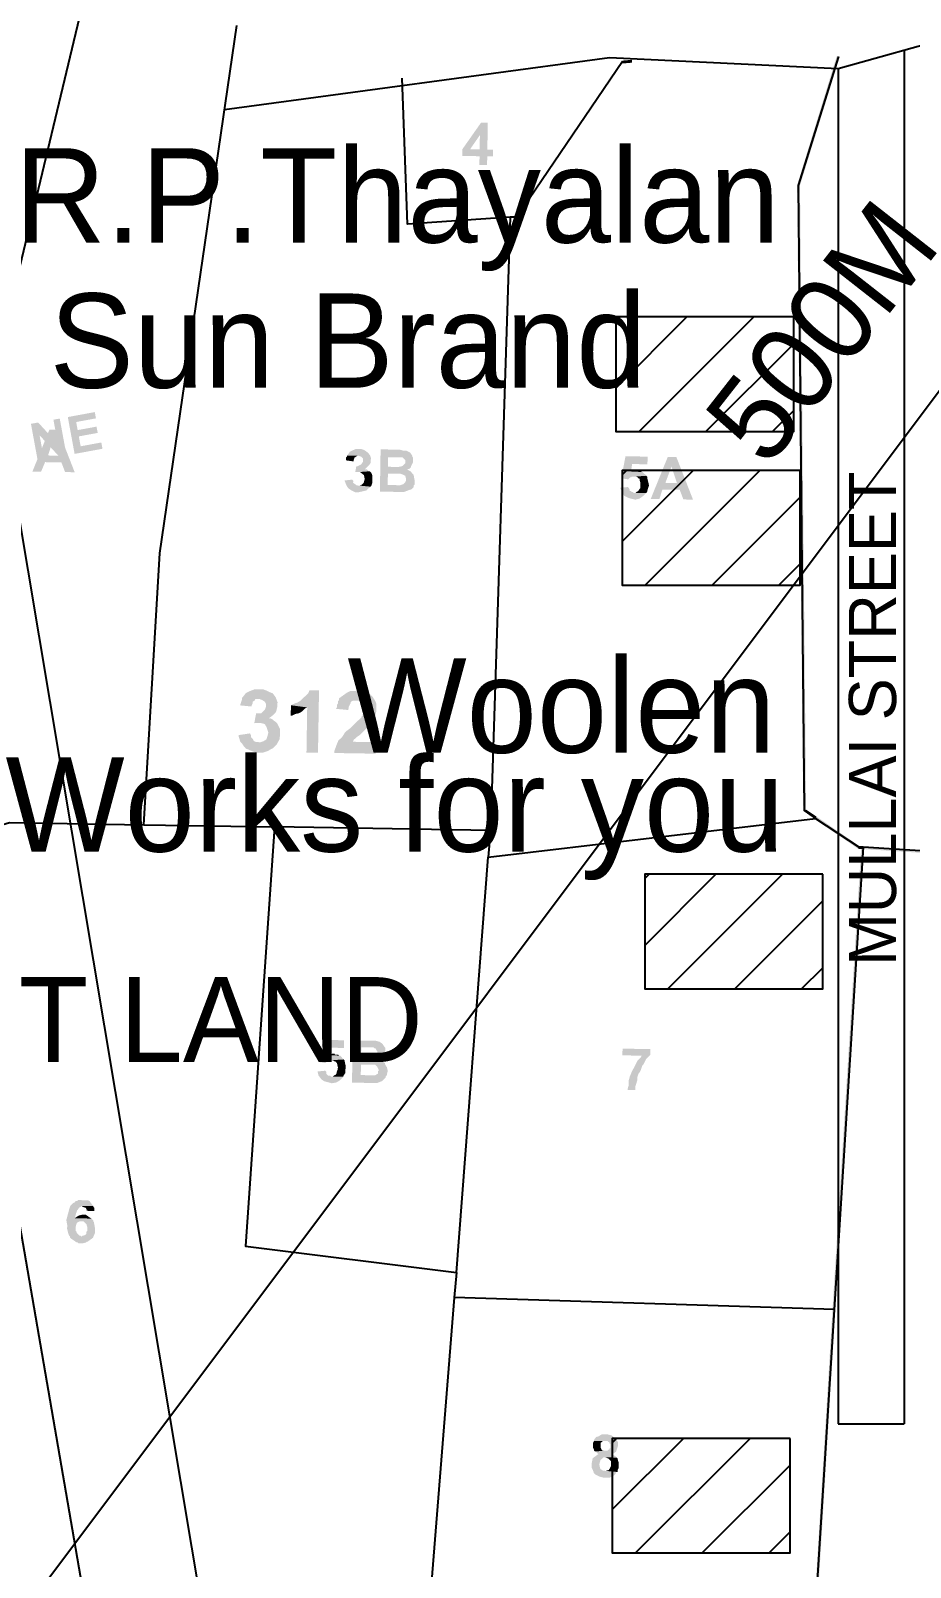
# Model space of a CAD drawing. Header units: metres. Extents: x 297 to 3998, y 336 to 1712.
# Drawn here: x 3433.7 to 3526.8, y 1127.5 to 1290.3 of the extents above; entities that cross this region are included whole.
import ezdxf

# ---------------------------------------------------------------- set-up
doc = ezdxf.new("R2010")
doc.units = ezdxf.units.M
doc.header["$MEASUREMENT"] = 0
doc.styles.get("Standard").update_dxf_attribs({"font": 'CENSCBK.TTF'})

msp = doc.modelspace()

# ---------------------------------------------------------------- hatches: boundary and pattern name
at = {"linetype": 'Continuous'}
for points in [[(3496.334, 1287.171), (3496.329, 1286.866), (3497.352, 1287.256)], [(3496.329, 1286.866), (3497.352, 1287.256), (3497.347, 1286.951)], [(3519.027, 1287.614), (3515.141, 1273.944), (3514.836, 1273.949)], [(3519.33, 1287.508), (3519.027, 1287.614), (3515.141, 1273.944)], [(3482.086, 1280.588), (3481.374, 1280.599), (3479.395, 1277.783), (3479.383, 1277.071), (3481.214, 1277.041), (3481.199, 1276.126), (3482.012, 1276.113), (3482.027, 1277.028), (3482.638, 1277.018), (3482.649, 1277.73), (3480.208, 1277.77), (3481.25, 1279.279)], [(3482.086, 1280.588), (3481.25, 1279.279), (3481.225, 1277.753), (3480.208, 1277.77), (3482.039, 1277.74)], [(3515.141, 1273.944), (3514.836, 1273.949), (3515.791, 1207.809)], [(3514.836, 1273.949), (3515.791, 1207.809), (3515.484, 1207.712)], [(3434.477, 1248.827), (3433.715, 1248.687), (3434.434, 1244.783), (3435.101, 1244.906), (3434.627, 1247.477)], [(3434.477, 1248.827), (3434.627, 1247.477), (3436.719, 1245.204), (3436.569, 1246.555)], [(3436.762, 1249.248), (3436.095, 1249.125), (3436.569, 1246.555), (3436.719, 1245.204), (3437.481, 1245.345)], [(3440.475, 1249.932), (3437.619, 1249.406), (3438.338, 1245.502), (3441.289, 1246.046), (3441.166, 1246.713), (3438.977, 1246.309), (3438.784, 1247.357), (3440.783, 1247.725), (3440.66, 1248.391), (3438.661, 1248.023), (3438.503, 1248.88), (3440.598, 1249.266)], [(3436.59, 1248.064), (3435.674, 1248.079), (3433.872, 1243.633), (3434.788, 1243.618), (3435.211, 1244.628), (3436.94, 1244.6), (3435.528, 1245.335), (3436.065, 1247.056)], [(3436.59, 1248.064), (3436.065, 1247.056), (3436.748, 1245.315), (3435.528, 1245.335), (3436.94, 1244.6), (3437.33, 1243.576), (3438.347, 1243.56)], [(3468.398, 1246.019), (3468.093, 1246.024), (3467.683, 1245.827), (3467.478, 1245.729), (3467.269, 1245.427), (3467.166, 1245.327), (3468.386, 1245.307), (3468.69, 1245.201), (3468.89, 1244.994), (3468.887, 1244.79), (3468.885, 1244.689), (3468.677, 1244.387), (3468.471, 1244.289), (3468.266, 1244.19), (3468.165, 1244.192), (3468.053, 1243.583), (3468.256, 1243.58), (3468.358, 1243.578), (3468.46, 1243.577), (3469.58, 1243.66), (3469.479, 1243.662), (3469.378, 1243.765), (3469.278, 1243.868), (3469.075, 1243.872), (3469.178, 1243.972), (3469.282, 1244.072), (3469.488, 1244.272), (3469.697, 1244.574), (3469.699, 1244.675), (3469.705, 1245.082), (3469.608, 1245.389), (3469.508, 1245.492), (3469.408, 1245.596), (3469.308, 1245.699), (3469.007, 1245.908), (3468.703, 1246.014), (3468.601, 1246.016)], [(3472.466, 1245.953), (3470.737, 1245.981), (3470.664, 1241.506), (3472.088, 1241.483), (3472.393, 1241.478), (3472.698, 1241.473), (3473.207, 1241.465), (3473.719, 1241.66), (3474.025, 1241.756), (3474.232, 1241.956), (3474.235, 1242.16), (3471.489, 1242.205), (3471.509, 1243.425), (3472.221, 1243.414), (3474.154, 1243.382), (3474.054, 1243.485), (3473.953, 1243.589), (3473.853, 1243.692), (3473.652, 1243.797), (3473.55, 1243.799), (3473.653, 1243.899), (3473.755, 1243.897), (3473.858, 1243.997), (3473.962, 1244.097), (3471.521, 1244.137), (3471.537, 1245.154), (3472.046, 1245.146), (3474.082, 1245.214), (3474.083, 1245.316), (3473.885, 1245.624), (3473.481, 1245.834), (3473.176, 1245.839), (3472.771, 1245.948), (3472.67, 1245.949)], [(3467.166, 1245.327), (3467.164, 1245.225), (3467.061, 1245.125), (3467.059, 1245.024), (3467.056, 1244.82), (3467.868, 1244.705), (3467.87, 1244.807), (3467.976, 1245.11), (3468.285, 1245.309), (3468.386, 1245.307)], [(3474.082, 1245.214), (3472.046, 1245.146), (3472.351, 1245.141), (3472.86, 1245.132), (3473.063, 1245.129), (3473.163, 1245.026), (3473.263, 1244.922), (3473.363, 1244.819), (3473.358, 1244.514), (3473.255, 1244.414), (3473.151, 1244.314), (3473.048, 1244.214), (3472.64, 1244.119), (3472.131, 1244.127), (3471.521, 1244.137), (3473.962, 1244.097), (3473.963, 1244.199), (3474.173, 1244.602), (3474.18, 1245.009), (3474.182, 1245.111)], [(3499.006, 1245.214), (3496.667, 1245.252), (3496.222, 1242.92), (3496.932, 1242.807), (3497.035, 1242.907), (3497.139, 1243.007), (3497.24, 1243.005), (3497.344, 1243.105), (3497.445, 1243.103), (3497.649, 1243.1), (3498.871, 1243.182), (3498.771, 1243.285), (3498.772, 1243.387), (3498.671, 1243.389), (3498.571, 1243.492), (3498.471, 1243.595), (3497.25, 1243.615), (3497.365, 1244.427), (3498.992, 1244.401)], [(3497.762, 1243.81), (3497.66, 1243.812), (3497.557, 1243.712), (3497.455, 1243.714), (3497.354, 1243.715), (3497.25, 1243.615), (3498.471, 1243.595), (3498.369, 1243.597), (3498.269, 1243.7), (3498.167, 1243.702), (3498.065, 1243.704), (3497.864, 1243.809)], [(3502.057, 1245.164), (3501.141, 1245.179), (3499.339, 1240.733), (3500.255, 1240.718), (3500.576, 1241.73), (3502.407, 1241.7), (3500.893, 1242.437), (3501.532, 1244.156)], [(3502.057, 1245.164), (3501.532, 1244.156), (3502.114, 1242.417), (3500.893, 1242.437), (3502.407, 1241.7), (3502.797, 1240.676), (3503.814, 1240.66)], [(3467.735, 1242.775), (3466.919, 1242.686), (3467.114, 1242.174), (3467.313, 1241.866), (3467.615, 1241.658), (3468.018, 1241.448), (3468.425, 1241.441), (3468.833, 1241.536), (3469.242, 1241.631), (3469.552, 1241.931), (3469.655, 1242.031), (3468.437, 1242.153), (3468.335, 1242.154), (3468.233, 1242.156), (3467.931, 1242.365), (3467.831, 1242.468), (3467.833, 1242.57), (3467.835, 1242.671)], [(3469.58, 1243.66), (3468.46, 1243.577), (3468.562, 1243.575), (3468.963, 1243.263), (3469.058, 1242.855), (3468.95, 1242.45), (3468.743, 1242.25), (3468.538, 1242.151), (3468.437, 1242.153), (3469.655, 1242.031), (3469.759, 1242.131), (3469.865, 1242.435), (3469.872, 1242.841), (3469.877, 1243.147), (3469.78, 1243.453), (3469.68, 1243.557)], [(3474.154, 1243.382), (3472.221, 1243.414), (3472.526, 1243.409), (3472.831, 1243.404), (3473.135, 1243.297), (3473.337, 1243.192), (3473.433, 1242.885), (3473.432, 1242.783), (3473.43, 1242.682), (3473.325, 1242.48), (3473.118, 1242.28), (3472.811, 1242.183), (3472.506, 1242.188), (3471.489, 1242.205), (3474.235, 1242.16), (3474.339, 1242.26), (3474.345, 1242.667), (3474.252, 1243.177), (3474.254, 1243.279)], [(3498.871, 1243.182), (3497.649, 1243.1), (3497.75, 1243.098), (3497.852, 1243.097), (3497.952, 1242.993), (3498.052, 1242.89), (3498.154, 1242.888), (3498.151, 1242.685), (3498.249, 1242.48), (3498.247, 1242.378), (3498.244, 1242.175), (3498.239, 1241.87), (3498.136, 1241.77), (3498.031, 1241.568), (3497.826, 1241.47), (3497.722, 1241.369), (3497.62, 1241.371), (3498.841, 1241.351), (3498.944, 1241.451), (3499.053, 1241.856), (3499.159, 1242.16), (3499.064, 1242.568), (3498.969, 1242.977), (3498.971, 1243.079)], [(3496.918, 1241.993), (3496.103, 1241.905), (3496.3, 1241.494), (3496.497, 1241.084), (3496.9, 1240.874), (3497.204, 1240.768), (3497.711, 1240.658), (3498.119, 1240.753), (3498.427, 1240.951), (3498.738, 1241.251), (3498.841, 1241.351), (3497.62, 1241.371), (3497.519, 1241.373), (3497.419, 1241.476), (3497.317, 1241.478), (3497.217, 1241.581), (3497.115, 1241.583), (3497.117, 1241.685), (3497.019, 1241.89)], [(3456.065, 1219.669), (3456.062, 1219.465), (3455.955, 1219.162), (3455.849, 1218.859), (3457.067, 1218.737), (3457.069, 1218.839), (3457.174, 1219.04), (3457.177, 1219.244), (3457.382, 1219.342), (3457.488, 1219.544), (3457.691, 1219.541), (3457.894, 1219.537)], [(3457.911, 1220.554), (3457.809, 1220.556), (3457.402, 1220.563), (3456.891, 1220.368), (3456.48, 1220.171), (3456.169, 1219.769), (3456.065, 1219.669), (3457.894, 1219.537), (3458.198, 1219.431), (3458.5, 1219.222), (3458.598, 1219.017), (3458.593, 1218.712), (3458.486, 1218.409), (3458.28, 1218.209), (3458.073, 1218.008), (3457.768, 1218.013), (3457.564, 1218.017), (3457.343, 1216.901), (3457.446, 1217.001), (3457.548, 1217), (3457.751, 1216.996), (3457.955, 1216.993), (3459.685, 1217.067), (3459.383, 1217.275), (3459.283, 1217.378), (3459.082, 1217.483), (3458.878, 1217.487), (3459.187, 1217.685), (3459.393, 1217.885), (3459.6, 1218.085), (3459.705, 1218.287), (3459.815, 1218.794), (3459.822, 1219.201), (3459.627, 1219.712), (3459.328, 1220.124), (3458.823, 1220.336), (3458.621, 1220.441), (3458.318, 1220.548), (3458.114, 1220.551)], [(3464.217, 1220.451), (3463.2, 1220.468), (3463.093, 1220.165), (3462.886, 1219.964), (3462.679, 1219.764), (3462.473, 1219.564), (3462.266, 1219.364), (3461.957, 1219.166), (3461.651, 1219.069), (3461.446, 1218.971), (3461.241, 1218.872), (3462.966, 1218.641), (3462.888, 1213.861), (3464.109, 1213.841)], [(3468.285, 1220.385), (3468.081, 1220.388), (3467.573, 1220.397), (3467.163, 1220.2), (3466.751, 1219.901), (3466.339, 1219.603), (3466.336, 1219.399), (3468.166, 1219.37), (3468.37, 1219.366), (3468.573, 1219.363), (3468.775, 1219.258), (3468.875, 1219.155), (3468.975, 1219.051), (3468.972, 1218.848), (3469.07, 1218.643), (3469.067, 1218.439), (3469.063, 1218.236), (3468.958, 1218.034), (3468.855, 1217.934), (3468.852, 1217.731), (3468.75, 1217.732), (3468.748, 1217.631), (3468.335, 1217.231), (3467.921, 1216.83), (3467.508, 1216.43), (3466.993, 1216.032), (3466.679, 1215.528), (3466.266, 1215.128), (3466.054, 1214.623), (3465.948, 1214.319), (3465.841, 1214.016), (3465.838, 1213.812), (3470.211, 1213.741), (3470.231, 1214.961), (3467.79, 1215.001), (3467.895, 1215.203), (3468.205, 1215.503), (3468.513, 1215.702), (3468.823, 1216.002), (3469.134, 1216.302), (3469.444, 1216.602), (3469.652, 1216.904), (3469.962, 1217.204), (3470.071, 1217.609), (3470.174, 1217.709), (3470.176, 1217.811), (3470.284, 1218.216), (3470.291, 1218.623), (3470.297, 1219.03), (3470.1, 1219.44), (3469.902, 1219.748), (3469.602, 1220.058), (3469.3, 1220.267), (3468.895, 1220.375), (3468.691, 1220.378), (3468.488, 1220.382)], [(3466.336, 1219.399), (3466.232, 1219.299), (3466.229, 1219.096), (3466.124, 1218.894), (3466.121, 1218.691), (3466.016, 1218.489), (3467.336, 1218.366), (3467.339, 1218.569), (3467.341, 1218.671), (3467.446, 1218.873), (3467.551, 1219.074), (3467.553, 1219.176), (3467.656, 1219.276), (3467.861, 1219.375), (3468.065, 1219.371), (3468.166, 1219.37)], [(3461.241, 1218.872), (3461.222, 1217.754), (3461.324, 1217.752), (3461.529, 1217.85), (3461.734, 1217.949), (3462.143, 1218.044), (3462.451, 1218.242), (3462.554, 1218.342), (3462.761, 1218.542), (3462.966, 1218.641)], [(3459.685, 1217.067), (3457.955, 1216.993), (3458.056, 1216.991), (3458.461, 1216.883), (3458.66, 1216.575), (3458.757, 1216.268), (3458.853, 1215.961), (3458.745, 1215.556), (3458.638, 1215.252), (3458.33, 1215.054), (3458.023, 1214.957), (3457.921, 1214.959), (3459.749, 1214.726), (3459.854, 1214.927), (3460.064, 1215.331), (3460.072, 1215.839), (3460.08, 1216.348), (3459.884, 1216.758), (3459.785, 1216.963)], [(3456.919, 1215.891), (3455.695, 1215.707), (3455.694, 1215.606), (3455.791, 1215.299), (3455.887, 1214.992), (3456.087, 1214.785), (3456.286, 1214.477), (3456.486, 1214.27), (3456.789, 1214.164), (3456.991, 1214.059), (3457.294, 1213.952), (3457.598, 1213.845), (3457.903, 1213.84), (3458.208, 1213.835), (3458.515, 1213.932), (3458.822, 1214.029), (3459.13, 1214.227), (3459.335, 1214.326), (3459.645, 1214.626), (3459.749, 1214.726), (3457.921, 1214.959), (3457.616, 1214.964), (3457.313, 1215.071), (3457.214, 1215.276), (3457.014, 1215.482), (3457.018, 1215.686)], [(3515.791, 1207.809), (3515.484, 1207.712), (3516.898, 1207.078)], [(3515.484, 1207.712), (3516.898, 1207.078), (3516.791, 1206.775)], [(3516.898, 1207.078), (3516.791, 1206.775), (3521.425, 1203.953)], [(3516.791, 1206.775), (3521.425, 1203.953), (3521.318, 1203.649)], [(3521.627, 1203.848), (3518.894, 1154.858), (3518.589, 1154.863)], [(3521.93, 1203.741), (3521.627, 1203.848), (3518.894, 1154.858)], [(3521.425, 1203.953), (3521.318, 1203.649), (3521.832, 1203.946)], [(3521.318, 1203.649), (3521.832, 1203.946), (3521.827, 1203.641)], [(3521.832, 1203.946), (3521.827, 1203.641), (3540.53, 1202.725)], [(3521.827, 1203.641), (3540.53, 1202.725), (3540.423, 1202.422)], [(3466.867, 1183.378), (3464.629, 1183.415), (3464.184, 1181.082), (3464.793, 1180.971), (3464.894, 1180.969), (3464.998, 1181.069), (3465.101, 1181.169), (3465.203, 1181.167), (3465.305, 1181.166), (3465.408, 1181.266), (3465.51, 1181.264), (3466.833, 1181.344), (3466.733, 1181.448), (3466.633, 1181.551), (3466.433, 1181.758), (3465.111, 1181.779), (3465.226, 1182.591), (3466.853, 1182.565)], [(3465.725, 1181.973), (3465.623, 1181.974), (3465.52, 1181.874), (3465.418, 1181.876), (3465.215, 1181.879), (3465.111, 1181.779), (3466.433, 1181.758), (3466.332, 1181.759), (3466.232, 1181.863), (3466.13, 1181.864), (3465.926, 1181.868), (3465.826, 1181.971)], [(3469.511, 1183.335), (3467.782, 1183.363), (3467.709, 1178.888), (3469.234, 1178.863), (3469.54, 1178.858), (3469.743, 1178.855), (3470.353, 1178.845), (3470.865, 1179.04), (3471.072, 1179.24), (3471.279, 1179.44), (3471.28, 1179.542), (3468.638, 1179.687), (3468.656, 1180.806), (3469.368, 1180.794), (3471.2, 1180.866), (3471.202, 1180.968), (3471, 1181.073), (3470.898, 1181.074), (3470.697, 1181.179), (3470.596, 1181.283), (3470.698, 1181.281), (3470.903, 1181.379), (3470.905, 1181.481), (3471.007, 1181.48), (3468.669, 1181.619), (3468.686, 1182.636), (3469.194, 1182.628), (3471.228, 1182.595), (3471.128, 1182.698), (3470.93, 1183.007), (3470.628, 1183.215), (3470.223, 1183.323), (3469.816, 1183.33), (3469.714, 1183.332)], [(3471.228, 1182.595), (3469.194, 1182.628), (3469.398, 1182.625), (3470.008, 1182.615), (3470.108, 1182.511), (3470.21, 1182.51), (3470.308, 1182.305), (3470.408, 1182.201), (3470.403, 1181.896), (3470.3, 1181.796), (3470.198, 1181.798), (3470.196, 1181.696), (3470.093, 1181.596), (3469.686, 1181.603), (3469.178, 1181.611), (3468.669, 1181.619), (3471.007, 1181.48), (3471.11, 1181.58), (3471.218, 1181.985), (3471.225, 1182.392), (3471.227, 1182.493)], [(3499.303, 1182.442), (3496.354, 1182.49), (3496.342, 1181.778), (3498.376, 1181.745), (3498.271, 1181.543), (3497.961, 1181.243), (3497.751, 1180.839), (3497.541, 1180.436), (3497.331, 1180.032), (3497.119, 1179.527), (3497.011, 1179.122), (3497.003, 1178.614), (3496.894, 1178.208), (3496.893, 1178.107), (3497.706, 1178.093), (3497.708, 1178.195), (3497.713, 1178.5), (3497.82, 1178.804), (3497.928, 1179.209), (3497.933, 1179.514), (3498.04, 1179.817), (3498.248, 1180.119), (3498.355, 1180.423), (3498.462, 1180.726), (3498.565, 1180.826), (3498.67, 1181.028), (3498.88, 1181.431), (3499.293, 1181.832)], [(3466.833, 1181.344), (3465.51, 1181.264), (3465.713, 1181.261), (3465.813, 1181.157), (3465.915, 1181.156), (3466.015, 1181.052), (3466.115, 1180.949), (3466.21, 1180.541), (3466.207, 1180.337), (3466.1, 1180.034), (3466.098, 1179.932), (3465.993, 1179.73), (3465.788, 1179.632), (3465.685, 1179.532), (3465.481, 1179.535), (3466.804, 1179.514), (3466.805, 1179.615), (3467.014, 1179.917), (3467.02, 1180.324), (3467.027, 1180.731), (3466.932, 1181.139), (3466.934, 1181.241)], [(3471.2, 1180.866), (3469.368, 1180.794), (3469.571, 1180.791), (3469.876, 1180.786), (3470.181, 1180.781), (3470.381, 1180.574), (3470.48, 1180.369), (3470.578, 1180.164), (3470.477, 1180.166), (3470.472, 1179.861), (3470.163, 1179.662), (3469.96, 1179.665), (3469.655, 1179.67), (3468.638, 1179.687), (3471.28, 1179.542), (3471.384, 1179.642), (3471.494, 1180.149), (3471.398, 1180.558), (3471.298, 1180.661)], [(3464.881, 1180.155), (3464.066, 1180.067), (3464.161, 1179.658), (3464.459, 1179.247), (3464.761, 1179.038), (3465.166, 1178.93), (3465.572, 1178.822), (3466.082, 1178.915), (3466.39, 1179.113), (3466.7, 1179.413), (3466.804, 1179.514), (3465.481, 1179.535), (3465.381, 1179.638), (3465.178, 1179.642), (3465.078, 1179.745), (3464.978, 1179.849), (3464.981, 1180.052)], [(3439.225, 1166.434), (3439.021, 1166.437), (3438.919, 1166.439), (3438.818, 1166.44), (3438.716, 1166.442), (3438.613, 1166.342), (3438.409, 1166.345), (3438.408, 1166.243), (3438.203, 1166.145), (3438.099, 1166.045), (3437.996, 1165.945), (3437.892, 1165.845), (3437.786, 1165.542), (3437.677, 1165.136), (3437.569, 1164.731), (3437.461, 1164.326), (3437.554, 1163.816), (3437.547, 1163.409), (3437.643, 1163.001), (3437.739, 1162.694), (3437.839, 1162.59), (3439.06, 1162.571), (3438.96, 1162.674), (3438.858, 1162.676), (3438.758, 1162.779), (3438.658, 1162.882), (3438.558, 1162.986), (3438.56, 1163.087), (3438.46, 1163.191), (3438.464, 1163.496), (3438.468, 1163.699), (3438.574, 1164.003), (3438.678, 1164.103), (3438.883, 1164.201), (3439.086, 1164.198), (3440.308, 1164.28), (3440.208, 1164.383), (3440.108, 1164.486), (3438.379, 1164.515), (3438.381, 1164.616), (3438.489, 1165.021), (3438.596, 1165.325), (3438.804, 1165.627), (3439.113, 1165.825), (3440.333, 1165.805), (3440.233, 1165.908), (3439.935, 1166.32), (3439.733, 1166.425), (3439.428, 1166.43), (3439.326, 1166.432)], [(3440.333, 1165.805), (3439.113, 1165.825), (3439.213, 1165.722), (3439.516, 1165.615), (3439.615, 1165.41), (3439.613, 1165.308), (3440.427, 1165.295), (3440.428, 1165.397), (3440.432, 1165.6), (3440.332, 1165.703)], [(3440.308, 1164.28), (3439.086, 1164.198), (3439.188, 1164.196), (3439.29, 1164.194), (3439.49, 1163.988), (3439.59, 1163.884), (3439.687, 1163.578), (3439.68, 1163.171), (3439.577, 1163.071), (3439.575, 1162.969), (3439.573, 1162.867), (3439.47, 1162.767), (3439.265, 1162.669), (3439.163, 1162.671), (3439.06, 1162.571), (3437.839, 1162.59), (3437.838, 1162.489), (3437.938, 1162.385), (3438.239, 1162.177), (3438.541, 1161.969), (3438.643, 1161.967), (3438.743, 1161.864), (3439.15, 1161.857), (3439.558, 1161.952), (3439.662, 1162.052), (3439.763, 1162.05), (3439.867, 1162.15), (3440.279, 1162.449), (3440.49, 1162.954), (3440.499, 1163.463), (3440.405, 1163.973), (3440.407, 1164.075), (3440.307, 1164.178)], [(3439.2, 1164.908), (3438.791, 1164.813), (3438.483, 1164.615), (3438.379, 1164.515), (3440.108, 1164.486), (3439.807, 1164.695), (3439.505, 1164.903), (3439.301, 1164.906)], [(3518.589, 1154.863), (3516.391, 1113.698), (3516.087, 1113.805)], [(3518.894, 1154.858), (3518.589, 1154.863), (3516.391, 1113.698)], [(3494.568, 1141.623), (3494.466, 1141.625), (3494.161, 1141.63), (3493.853, 1141.432), (3493.546, 1141.335), (3493.337, 1141.033), (3493.336, 1140.931), (3494.76, 1140.908), (3494.86, 1140.805), (3494.961, 1140.803), (3494.96, 1140.701), (3495.06, 1140.598), (3495.058, 1140.496), (3495.053, 1140.191), (3494.95, 1140.091), (3494.948, 1139.99), (3494.846, 1139.991), (3494.743, 1139.891), (3494.641, 1139.893), (3494.54, 1139.894), (3493.419, 1139.811), (3493.621, 1139.706), (3493.721, 1139.603), (3493.821, 1139.499), (3493.719, 1139.501), (3493.616, 1139.401), (3493.204, 1139.102), (3493.094, 1138.596), (3493.086, 1138.087), (3493.283, 1137.677), (3493.281, 1137.575), (3493.381, 1137.472), (3493.481, 1137.369), (3493.683, 1137.263), (3493.885, 1137.158), (3494.29, 1137.05), (3494.696, 1137.043), (3494.9, 1137.04), (3495.002, 1137.039), (3495.207, 1137.137), (3495.31, 1137.237), (3495.412, 1137.235), (3495.515, 1137.335), (3495.618, 1137.435), (3495.62, 1137.537), (3495.723, 1137.637), (3495.825, 1137.635), (3494.505, 1137.759), (3494.301, 1137.762), (3493.999, 1137.97), (3493.904, 1138.379), (3493.906, 1138.481), (3494.014, 1138.886), (3494.325, 1139.186), (3495.748, 1139.163), (3495.648, 1139.266), (3495.548, 1139.369), (3495.447, 1139.371), (3495.347, 1139.474), (3495.245, 1139.476), (3495.348, 1139.576), (3495.657, 1139.775), (3495.763, 1140.078), (3495.87, 1140.381), (3495.877, 1140.788), (3495.678, 1141.097), (3495.478, 1141.303), (3495.176, 1141.512), (3494.771, 1141.62), (3494.669, 1141.622)], [(3493.336, 1140.931), (3493.231, 1140.73), (3493.229, 1140.628), (3493.226, 1140.425), (3493.224, 1140.323), (3493.222, 1140.221), (3493.321, 1140.016), (3493.319, 1139.914), (3493.419, 1139.811), (3494.54, 1139.894), (3494.438, 1139.896), (3494.336, 1139.898), (3494.234, 1139.899), (3494.134, 1140.003), (3494.036, 1140.208), (3494.038, 1140.31), (3494.039, 1140.411), (3494.044, 1140.716), (3494.251, 1140.917), (3494.353, 1140.915), (3494.556, 1140.912)], [(3495.748, 1139.163), (3494.528, 1139.183), (3494.831, 1139.076), (3494.931, 1138.973), (3495.132, 1138.766), (3495.127, 1138.461), (3495.123, 1138.257), (3495.018, 1138.056), (3494.913, 1137.854), (3494.606, 1137.757), (3494.505, 1137.759), (3495.825, 1137.635), (3495.828, 1137.839), (3495.934, 1138.041), (3495.938, 1138.346), (3495.943, 1138.651), (3495.847, 1138.958), (3495.848, 1139.059)]]:
    msp.add_hatch(color=0, dxfattribs=at).paths.add_polyline_path(points)
h = msp.add_hatch()
h.set_pattern_fill('ANSI31', color=2, scale=40, style=0)
h.set_pattern_definition([(45, (-2359.9775, 551.6643), (-3.535534, 3.535534), [])])
h.paths.add_polyline_path([(3495.642, 1260.009), (3495.642, 1247.869), (3514.49, 1247.869), (3514.49, 1260.009)])
h = msp.add_hatch()
h.set_pattern_fill('ANSI31', color=2, scale=40, style=0)
h.set_pattern_definition([(45, (-2359.3214, 535.3924), (-3.535534, 3.535534), [])])
h.paths.add_polyline_path([(3496.299, 1243.737), (3496.299, 1231.597), (3515.146, 1231.597), (3515.146, 1243.737)])
h = msp.add_hatch()
h.set_pattern_fill('ANSI31', color=2, scale=40, style=0)
h.set_pattern_definition([(45, (-2356.9176, 492.617), (-3.535534, 3.535534), [])])
h.paths.add_polyline_path([(3498.702, 1200.962), (3498.702, 1188.821), (3517.55, 1188.821), (3517.55, 1200.962)])
h = msp.add_hatch()
h.set_pattern_fill('ANSI31', color=2, scale=40, style=0)
h.set_pattern_definition([(45, (-2360.357, 432.852), (-3.535534, 3.535534), [])])
h.paths.add_polyline_path([(3495.263, 1141.197), (3495.263, 1129.056), (3514.111, 1129.056), (3514.111, 1141.197)])

# ---------------------------------------------------------------- linework, layer by layer
at = {"color": 1, "linetype": 'ByBlock'}
msp.add_line((3341.268, 1000.466), (3634.618, 1392.009), dxfattribs=at)
at = {"color": 2}
for p, q in [((3526.177, 1288.265), (3526.177, 1142.755)), ((3519.177, 1286.307), (3519.177, 1142.755)), ((3519.177, 1142.755), (3526.177, 1142.755))]:
    msp.add_line(p, q, dxfattribs=at)
at = {"color": 0, "linetype": 'Continuous'}
for points in [[(3439.811, 1295.825), (3431.949, 1262.891), (3423.638, 1258.551), (3422.825, 1221.229), (3417.541, 1202.902), (3417.531, 1202.292)], [(3453.05, 1115.953), (3423.015, 1295.184)], [(3445.673, 1206.207), (3447.363, 1234.969), (3455.499, 1290.889)], [(3567.13, 1282.101), (3548.937, 1282.521), (3547.991, 1285.466), (3531.586, 1289.777), (3519.177, 1286.307), (3494.99, 1287.464)], [(3494.99, 1287.464), (3454.199, 1281.954)], [(3496.332, 1287.069), (3485.177, 1270.567), (3484.465, 1270.579)], [(3519.23, 1287.611), (3514.938, 1273.947), (3515.586, 1207.71), (3516.793, 1206.877)], [(3484.465, 1270.579), (3473.568, 1269.841), (3473.007, 1285.314)], [(3484.465, 1270.579), (3482.387, 1205.607), (3459.504, 1205.981)], [(3417.531, 1202.292), (3431.434, 1206.439), (3445.673, 1206.207)], [(3482.138, 1202.763), (3516.793, 1206.877)], [(3516.793, 1206.877), (3521.423, 1203.851), (3521.83, 1203.844)], [(3445.673, 1206.207), (3459.504, 1205.981)], [(3459.504, 1205.981), (3456.439, 1161.575), (3478.774, 1158.769), (3482.138, 1202.763)], [(3482.387, 1205.607), (3482.138, 1202.763)], [(3521.83, 1203.844), (3516.187, 1113.702)], [(3554.655, 1201.782), (3540.528, 1202.623), (3521.83, 1203.844)], [(3450.317, 1060.758), (3429.962, 1178.589)], [(3478.774, 1158.769), (3478.528, 1156.128)], [(3478.528, 1156.128), (3475.328, 1115.895)], [(3518.792, 1154.86), (3478.528, 1156.128)]]:
    msp.add_lwpolyline(points, dxfattribs=at)
at = {"color": 2}
for points in [[(3514.49, 1260.009), (3495.642, 1260.009), (3495.642, 1247.869), (3514.49, 1247.869)], [(3515.146, 1243.737), (3496.299, 1243.737), (3496.299, 1231.597), (3515.146, 1231.597)], [(3517.55, 1200.962), (3498.702, 1200.962), (3498.702, 1188.821), (3517.55, 1188.821)], [(3514.111, 1141.197), (3495.263, 1141.197), (3495.263, 1129.056), (3514.111, 1129.056)]]:
    msp.add_lwpolyline(points, close=True, dxfattribs=at)
at = {"color": 1, "linetype": 'ByBlock'}
msp.add_circle((3312.782, 1009.358), 500, dxfattribs=at)

# ---------------------------------------------------------------- texts
at = {"color": 4, "linetype": 'Continuous'}
for s, p in [('R.P.Thayalan  ', (3431.977, 1267.89)), (' Sun Brand', (3431.977, 1252.505)), ('Woolen  ', (3467.226, 1213.832)), (' Works for you', (3427.3, 1203.364))]:
    msp.add_text(s, height=10, dxfattribs=at).set_placement(p)
for s, height, rotation, p in [('500M', 9, 51.91867, (3511.674, 1243.854)), ('MULLAI STREET', 5, 90, (3525.316, 1191.26))]:
    msp.add_text(s, height=height, rotation=rotation, dxfattribs=at).set_placement(p)
at = {"color": 2, "linetype": 'Continuous'}
msp.add_text('VACANT LAND ', height=9, dxfattribs=at).set_placement((3390.953, 1181.073))

doc.saveas('drawing.dxf')
